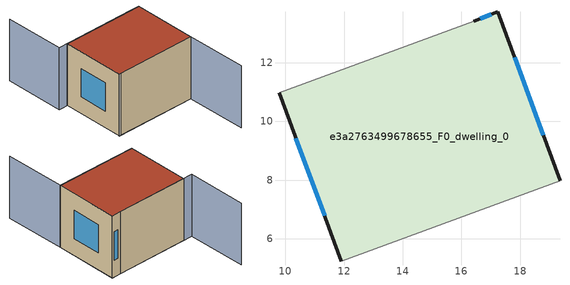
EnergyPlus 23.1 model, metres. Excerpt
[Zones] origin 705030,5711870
e3a2763499678655_F0_dwelling_0
 floor ground (EU_floor_Construction): 19.36,7.97 17.24,13.74 16.42,13.42 9.78,10.98 11.91,5.23 z0
 wall outside (EU_wall_Construction): 16.42,13.42 17.24,13.74 19.36,7.97 / 11.91,5.23 9.78,10.98 z0:6
 wall adiabatic (EU_wall_Construction): 19.36,7.97 11.91,5.23 / 9.78,10.98 16.42,13.42 z0:6
 window (EU_Window_Construction): 16.64,13.51 17.02,13.65 / 17.81,12.18 18.79,9.53 / 11.33,6.78 10.36,9.42 z1.62:4.38
 roof outside (EU_roof_Construction): 17.24,13.74 19.36,7.97 11.91,5.23 9.78,10.98 16.42,13.42 z6
shading: 11.91,5.23 19.37,7.98 / 19.37,7.98 21.41,2.46 / 16.42,13.42 8.94,10.66 / 8.94,10.66 6.94,16.08 z0:6
[Building]
EU S2 Campaign: North Axis=0; Terrain=City; Solar Distribution=FullExterior
[Site:Location]
London: Latitude=51.5; Longitude=-0.5; Time Zone=0; Elevation=25
[SizingPeriod:WeatherFileDays]
AnnualSizingPeriod: Begin Month=1; Begin Day of Month=1; End Month=12; End Day of Month=31; Day of Week for Start Day=Monday; Use Weather File Daylight Saving Period=No; Use Weather File Rain and Snow Indicators=No
[MATERIAL]
EU_InternalMass_Material: Roughness=MediumRough; Thickness=0.1; Conductivity=1; Density=1800; Specific Heat=900; Thermal Absorptance=0.9; Solar Absorptance=0.7; Visible Absorptance=0.7
[MATERIAL:NOMASS] Roughness=MediumRough; Thermal Absorptance=0.9; Solar Absorptance=0.7; Visible Absorptance=0.7
Name | Thermal Resistance
EU_wall_NoMass | 0.727863
EU_roof_NoMass | 0.773354
EU_floor_NoMass | 1.79329
[WINDOWMATERIAL:SIMPLEGLAZINGSYSTEM]
EU_Window_SimpleGlazing: UFactor=2.58614; Solar Heat Gain Coefficient=0.76; Visible Transmittance=0.76
[CONSTRUCTION]
EU_wall_Construction: EU_wall_NoMass
EU_roof_Construction: EU_roof_NoMass
EU_floor_Construction: EU_floor_NoMass
EU_InternalMass_Construction: EU_InternalMass_Material
EU_Window_Construction: EU_Window_SimpleGlazing
[ZONE]
e3a2763499678655_F0_dwelling_0: Type=1; Multiplier=1; Ceiling Height=autocalculate; Volume=292.444; Floor Area=autocalculate; Part of Total Floor Area=Yes
[INTERNALMASS]
e3a2763499678655_F0_dwelling_0_EU_InternalMass: Construction=EU_InternalMass_Construction; Zone or ZoneList=e3a2763499678655_F0_dwelling_0; Surface Area=48.7408
[OTHEREQUIPMENT]
EU_Step8_InternalGain_e3a2763499678655_F0_dwelling_0_f000: Fuel Type=Electricity; Zone or ZoneList or Space or SpaceList=e3a2763499678655_F0_dwelling_0; Schedule=EU_Step8_GainSchedule_e3a2763499678655_F0_dwelling_0_f000; Design Level Calculation Method=Watts/Area; Power per Zone Floor Area=1; Fraction Latent=0; Fraction Radiant=0; Fraction Lost=0; Carbon Dioxide Generation Rate=0; EndUse Subcategory=EU_Step8_InternalGains
[ZONEVENTILATION:DESIGNFLOWRATE]
EU_ConstantAir_e3a2763499678655_F0_dwelling_0: Zone or ZoneList or Space or SpaceList=e3a2763499678655_F0_dwelling_0; Schedule=EU_AlwaysOn; Design Flow Rate Calculation Method=AirChanges/Hour; Air Changes per Hour=0.484901; Ventilation Type=Natural; Fan Pressure Rise=0; Fan Total Efficiency=1; Constant Term Coefficient=1; Temperature Term Coefficient=0; Velocity Term Coefficient=0; Velocity Squared Term Coefficient=0; Minimum Indoor Temperature=-100; Maximum Indoor Temperature=100; Delta Temperature=-100; Minimum Outdoor Temperature=-100; Maximum Outdoor Temperature=100; Maximum Wind Speed=40
[HVACTEMPLATE:THERMOSTAT]
EU_HeatOnly_e3a2763499678655_F0_dwelling_0: Constant Heating Setpoint=20; Constant Cooling Setpoint=50
[HVACTEMPLATE:ZONE:IDEALLOADSAIRSYSTEM]
e3a2763499678655_F0_dwelling_0: Template Thermostat=EU_HeatOnly_e3a2763499678655_F0_dwelling_0; System Availability Schedule=EU_AlwaysOn; Maximum Heating Supply Air Temperature=50; Minimum Cooling Supply Air Temperature=13; Maximum Heating Supply Air Humidity Ratio=0.0156; Minimum Cooling Supply Air Humidity Ratio=0.0077; Heating Limit=NoLimit; Cooling Limit=NoLimit; Heating Availability Schedule=EU_AlwaysOn; Cooling Availability Schedule=EU_CoolingOff; Dehumidification Control Type=ConstantSensibleHeatRatio; Cooling Sensible Heat Ratio=0.7; Dehumidification Setpoint=60; Humidification Control Type=None; Humidification Setpoint=30; Outdoor Air Method=None; Outdoor Air Flow Rate per Person=0.00944; Outdoor Air Flow Rate per Zone Floor Area=0; Outdoor Air Flow Rate per Zone=0; Demand Controlled Ventilation Type=None; Outdoor Air Economizer Type=NoEconomizer; Heat Recovery Type=None; Sensible Heat Recovery Effectiveness=0.7; Latent Heat Recovery Effectiveness=0.65
[SIZING:ZONE]
e3a2763499678655_F0_dwelling_0: Zone Cooling Design Supply Air Temperature Input Method=SupplyAirTemperature; Zone Cooling Design Supply Air Temperature=13; Zone Heating Design Supply Air Temperature Input Method=SupplyAirTemperature; Zone Heating Design Supply Air Temperature=50; Zone Cooling Design Supply Air Humidity Ratio=0.008; Zone Heating Design Supply Air Humidity Ratio=0.008; Cooling Design Air Flow Method=DesignDay; Cooling Design Air Flow Rate=0; Cooling Minimum Air Flow per Zone Floor Area=0.000762; Cooling Minimum Air Flow=0; Cooling Minimum Air Flow Fraction=0.2; Heating Design Air Flow Method=DesignDay; Heating Design Air Flow Rate=0; Heating Maximum Air Flow per Zone Floor Area=0.002032; Heating Maximum Air Flow=0.141576; Heating Maximum Air Flow Fraction=0.3; Account for Dedicated Outdoor Air System=No; Dedicated Outdoor Air System Control Strategy=NeutralSupplyAir; Dedicated Outdoor Air Low Setpoint Temperature for Design=autosize; Dedicated Outdoor Air High Setpoint Temperature for Design=autosize; Zone Load Sizing Method=Sensible Load Only No Latent Load; Zone Latent Cooling Design Supply Air Humidity Ratio Input Method=HumidityRatioDifference; Zone Cooling Design Supply Air Humidity Ratio Difference=0.005; Zone Latent Heating Design Supply Air Humidity Ratio Input Method=HumidityRatioDifference; Zone Humidification Design Supply Air Humidity Ratio Difference=0.005
[SCHEDULE:CONSTANT]
Name | Hourly Value
EU_AlwaysOn | 1
EU_CoolingOff | 0
[SCHEDULE:FILE]
EU_Step8_GainSchedule_e3a2763499678655_F0_dwelling_0_f000: File=../../schedules/e3a2763499678655/e3a2763499678655_F0_dwelling_0_f000_gain.csv; Column Number=1; Rows to Skip at Top=0; Number of Hours of Data=8760; Column Separator=Comma; Interpolate to Timestep=No; Minutes per Item=60; Adjust Schedule for Daylight Savings=Yes
